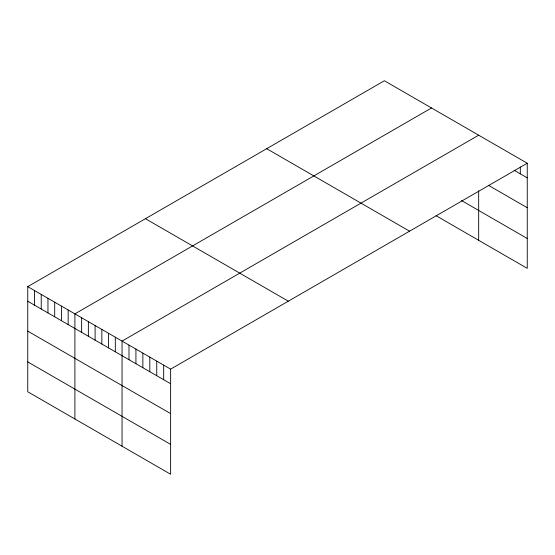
<?xml version="1.0" encoding="UTF-8"?>
<svg xmlns="http://www.w3.org/2000/svg" width="555" height="555" viewBox="0 0 555 555"><rect width="100%" height="100%" fill="white"/><g stroke="black" fill="none" stroke-linecap="round" stroke-linejoin="round"><path stroke-width="0.83" d="M27.75 286.644L170.628 369.131L170.628 474.248L27.75 391.761L27.75 286.644L384.372 80.752L527.25 163.239L527.25 268.356L436.015 215.68M431.519 107.968L74.897 313.866L74.897 418.983M478.674 135.191L122.051 341.089L122.051 446.206M170.628 369.131L527.25 163.239M514.062 170.232L527.25 177.85M488.386 185.28L527.25 207.716M461.455 200.508L527.25 238.49M266.684 148.691L409.562 231.185M145.438 218.698L288.316 301.185M27.75 301.254L170.628 383.741M27.75 331.12L170.628 413.607M27.75 361.895L170.628 444.382M520.312 166.965L520.312 173.84M478.674 190.781L478.674 240.308M163.69 365.128L163.69 379.738M156.746 361.118L156.746 375.728M149.808 357.115L149.808 371.718M142.871 353.105L142.871 367.715M135.926 349.102L135.926 363.705M128.989 345.092L128.989 359.702M115.315 337.197L115.315 351.808M108.579 333.305L108.579 347.916M101.843 329.42L101.843 344.031M95.106 325.528L95.106 340.139M88.37 321.643L88.37 336.254M81.634 317.751L81.634 332.362M68.161 309.974L68.161 324.585M61.432 306.089L61.432 320.693M54.695 302.197L54.695 316.808M47.959 298.312L47.959 312.916M41.223 294.421L41.223 309.031M34.486 290.529L34.486 305.139"/></g></svg>
